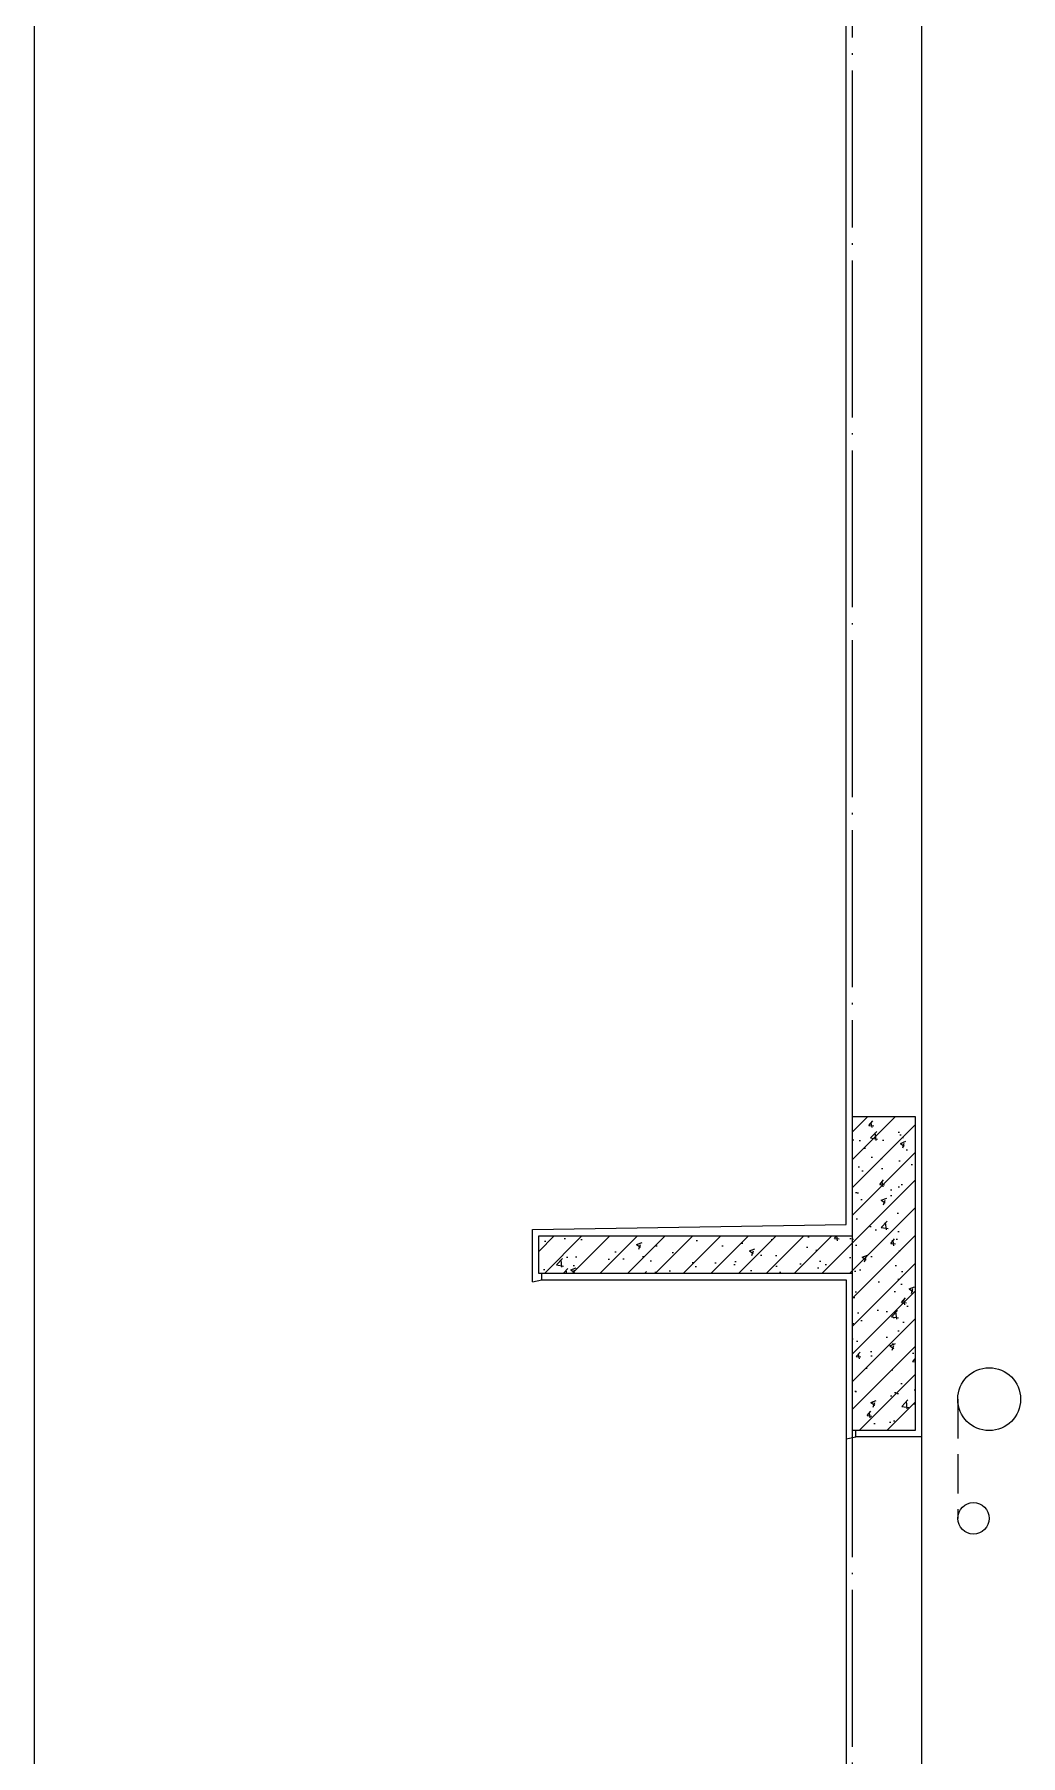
# Model space of a CAD drawing. Extents: x 6843040 to 15500510, y -6507076 to -4940511.
# Drawn here: x 7680828 to 7683970, y -6176519 to -6171037 of the extents above; entities that cross this region are included whole.
import ezdxf

# ---------------------------------------------------------------- set-up
doc = ezdxf.new("R2010")
doc.units = 0
doc.header["$LTSCALE"] = 1000
doc.header["$MEASUREMENT"] = 0
doc.linetypes.add('DASH_50', pattern=[0.175, 0.125, -0.05])
doc.linetypes.add('DOTE', pattern=[2.42, 2, -0.2, 0.02, -0.2])
for name, color, linetype in [('DOTE', 8, 'DOTE'), ('E_LINE_1', 1, 'Continuous'), ('PUB_HATCH', 8, 'Continuous'), ('PUB_TITLE', 4, 'Continuous'), ('剪力墙线', 211, 'Continuous'), ('批荡层', 213, 'Continuous')]:
    doc.layers.add(name, color=color, linetype=linetype)

msp = doc.modelspace()

# ---------------------------------------------------------------- hatches: boundary and pattern name
at = {"layer": 'PUB_HATCH'}
h = msp.add_hatch(dxfattribs=at)
h.set_pattern_fill('钢筋混凝土', color=256, scale=25, style=0)
h.set_pattern_definition([(45, (0, 0), (-44.19417382, 44.19417382), []), (50, (0, 0), (179.3150457, -15.6880337), [18.75, -206.25]), (355, (0, 0), (-34.6878334, 188.0480334), [15, -165]), (100.4514, (14.94, -1.3), (144.6273454, 172.3598855), [15.9350475, -175.285528]), (46.1842, (0, 50), (266.810262, -41.3797536), [28.125, -309.375]), (96.6356, (22.23, 46.55), (233.6656764, 243.529468), [23.902572, -262.92825]), (351.1842, (0, 50), (233.665486, 243.52965), [22.5, -247.5]), (21, (25, 37.5), (149.226763, -100.6547227), [18.75, -206.25]), (326, (25, 37.5), (60.828833, 181.2875113), [15, -165]), (71.4514, (37.44, 29.11), (210.055657, 80.6326242), [15.9350475, -175.285528]), (37.5, (0, 0), (3.03996383, 83.22346346), [0, -163, 0, -167.5, 0, -165.625]), (7.5, (0, 0), (65.7673844, 98.602928), [0, -95.5, 0, -159.25, 0, -63.125]), (327.5, (-55.75, 0), (133.45560904, -5.63871793), [0, -62.5, 0, -195, 0, -258.75]), (317.5, (-80.75, 0), (145.7965423, 25.0262456), [0, -81.25, 0, -129.5, 0, -183.75])])
h.paths.add_polyline_path([(7683434.3, -6174483.9), (7683634.3, -6174483.9), (7683634.3, -6175483.9), (7683434.9, -6175483.9), (7683434.9, -6174983.9), (7682434.9, -6174983.9), (7682434.9, -6174863.9), (7683434.9, -6174863.9)])

# ---------------------------------------------------------------- linework, layer by layer
at = {"layer": 'DOTE', "ltscale": 0.25}
msp.add_line((7683434.9, -6180726.7), (7683434.9, -6148064.4), dxfattribs=at)
at = {"layer": 'E_LINE_1'}
msp.add_lwpolyline([(7683434.3, -6174483.9), (7683634.3, -6174483.9), (7683634.3, -6175483.9), (7683434.9, -6175483.9), (7683434.9, -6174983.9), (7682434.9, -6174983.9), (7682434.9, -6174863.9), (7683434.9, -6174863.9), (7683434.3, -6174483.9)], dxfattribs=at)
at = {"layer": 'PUB_TITLE'}
msp.add_lwpolyline([(7680828.2, -6181597.4), (7680828.2, -6147072.4)], dxfattribs=at)
at = {"layer": '剪力墙线', "linetype": 'DASH_50'}
msp.add_lwpolyline([(7683770.2, -6175383.9), (7683770.2, -6175763.5)], dxfattribs=at)
at = {"layer": '剪力墙线'}
for centre, radius in [((7683870.2, -6175383.9), 100), ((7683820.2, -6175763.5), 50)]:
    msp.add_circle(centre, radius, dxfattribs=at)
at = {"layer": '批荡层'}
for p, q in [((7683414.9, -6174827.1), (7683414.9, -6169503.9)), ((7682414.9, -6174843.9), (7683414.9, -6174827.1)), ((7682414.9, -6175009.9), (7682414.9, -6174843.9))]:
    msp.add_line(p, q, dxfattribs=at)
for points in [[(7683654.9, -6169503.9), (7683654.2, -6175503.9), (7683444.9, -6175503.9)], [(7682414.9, -6175009.9), (7682444.9, -6175003.9), (7682444.9, -6174983.9)], [(7682444.9, -6175003.9), (7683414.9, -6175003.9), (7683414.9, -6178963.9)], [(7683414.9, -6175509.9), (7683444.9, -6175503.9), (7683444.9, -6175483.9)], [(7683654.9, -6175503.9), (7683654.9, -6178963.9)]]:
    msp.add_lwpolyline(points, dxfattribs=at)

doc.saveas('drawing.dxf')
